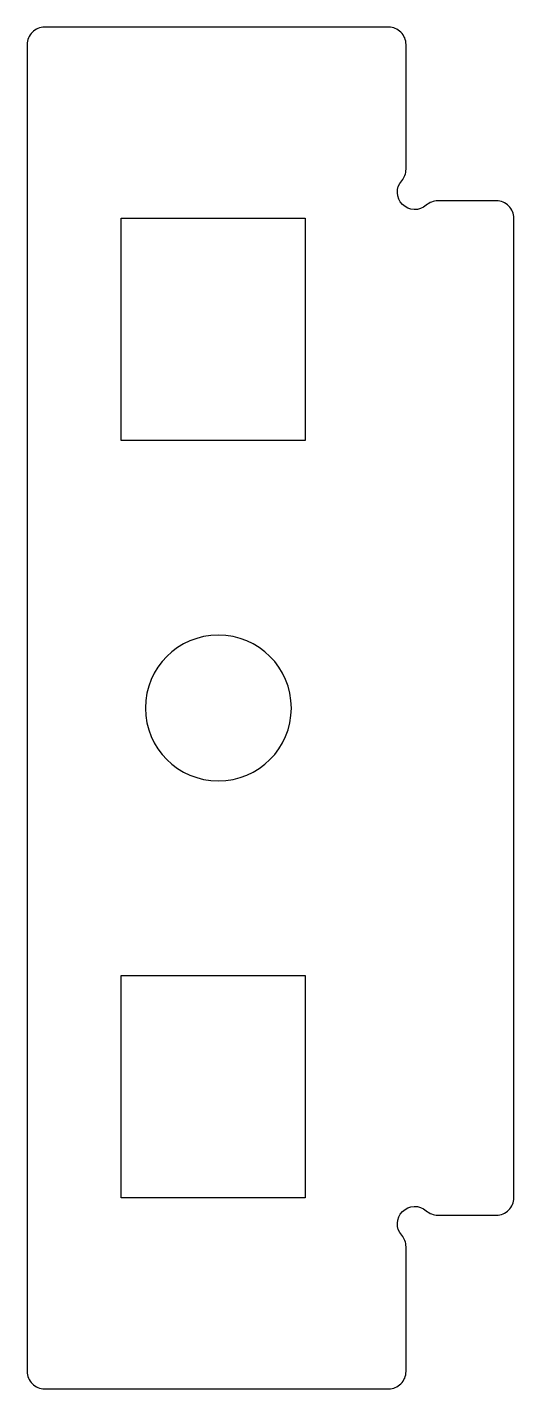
# Model space of a CAD drawing. Header units: millimetres. Extents: x 630 to 644, y -20 to 19.2.
import ezdxf

# ---------------------------------------------------------------- set-up
doc = ezdxf.new("R2010")
doc.units = ezdxf.units.MM
doc.layers.get('0').update_dxf_attribs({"linetype": 'CONTINUOUS'})

msp = doc.modelspace()

# ---------------------------------------------------------------- linework, layer by layer
msp.add_lwpolyline([(643.5, -15, 0.414214), (644, -14.5), (644, 13.7, 0.414214), (643.5, 14.2), (641.811, 14.2, 0.182676), (641.481, 14.075, -0.939221), (640.775, 14.781, 0.182676), (640.9, 15.111), (640.9, 18.7, 0.414214), (640.4, 19.2), (630.5, 19.2, 0.414214), (630, 18.7), (630, -19.5, 0.414214), (630.5, -20), (640.4, -20, 0.414214), (640.9, -19.5), (640.9, -15.911, 0.182676), (640.775, -15.581, -0.939221), (641.481, -14.875, 0.182676), (641.811, -15)], format="xyb", close=True)
for points in [[(632.7, 7.3), (632.7, 13.7), (638, 13.7), (638, 7.3)], [(632.7, -14.5), (632.7, -8.1), (638, -8.1), (638, -14.5)]]:
    msp.add_lwpolyline(points, close=True)
at = {"extrusion": (5.68631e-87, 1.91168e-115, -1)}
msp.add_circle((-635.5, -0.4), 2.1, dxfattribs=at)

doc.saveas('drawing.dxf')
